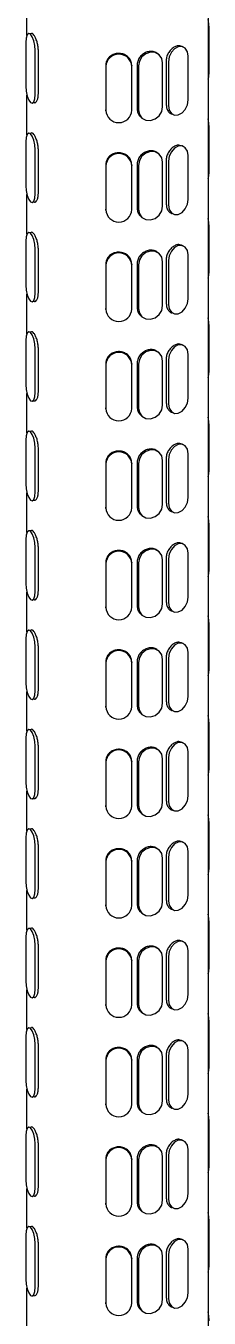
# Model space of a CAD drawing. Extents: x 0 to 951, y -2 to 427.
# Drawn here: x 350.55 to 354.98, y 167.27 to 198.52 of the extents above; entities that cross this region are included whole.
import ezdxf

# ---------------------------------------------------------------- set-up
doc = ezdxf.new("R2010")
doc.units = 0
doc.header["$LTSCALE"] = 23.1
doc.header["$MEASUREMENT"] = 0
doc.layers.get('0').update_dxf_attribs({"linetype": 'CONTINUOUS'})

msp = doc.modelspace()

# ---------------------------------------------------------------- linework, layer by layer
at = {"color": 7, "linetype": 'Continuous', "lineweight": 25}
for p, q in [((354.953, 218.055), (354.953, 146.166)), ((350.578, 198.292), (350.578, 199.25)), ((350.623, 198.335), (350.685, 198.343)), ((354.98, 197.4), (354.98, 198.46)), ((350.552, 198.123), (350.552, 197.062)), ((350.773, 196.867), (350.773, 197.928)), ((350.853, 196.877), (350.853, 197.938)), ((353.745, 197.848), (353.771, 197.825)), ((354.304, 198.032), (354.348, 198.015)), ((352.483, 197.569), (352.483, 196.508)), ((352.484, 197.54), (352.484, 196.48)), ((353.108, 197.583), (353.109, 197.555)), ((353.109, 196.482), (353.109, 197.543)), ((353.242, 197.58), (353.242, 196.519)), ((353.272, 197.553), (353.272, 196.493)), ((353.857, 196.567), (353.857, 197.627)), ((353.944, 197.677), (353.944, 196.616)), ((353.999, 197.656), (353.999, 196.595)), ((354.472, 196.731), (354.472, 197.792)), ((350.578, 195.887), (350.578, 196.846)), ((350.763, 196.662), (350.702, 196.655)), ((352.485, 196.468), (352.483, 196.496)), ((353.358, 196.295), (353.332, 196.318)), ((354.123, 196.372), (354.079, 196.389)), ((354.98, 194.996), (354.98, 196.056)), ((350.552, 195.719), (350.552, 194.658)), ((350.623, 195.931), (350.685, 195.939)), ((350.773, 194.463), (350.773, 195.524)), ((350.853, 194.473), (350.853, 195.534)), ((353.745, 195.444), (353.771, 195.421)), ((354.304, 195.628), (354.348, 195.611)), ((354.472, 194.327), (354.472, 195.388)), ((352.483, 195.164), (352.483, 194.104)), ((352.484, 195.136), (352.484, 194.075)), ((353.108, 195.179), (353.109, 195.15)), ((353.109, 194.078), (353.109, 195.139)), ((353.242, 195.176), (353.242, 194.115)), ((353.272, 195.149), (353.272, 194.089)), ((353.857, 194.163), (353.857, 195.223)), ((353.944, 195.273), (353.944, 194.212)), ((353.999, 195.252), (353.999, 194.191)), ((350.578, 193.483), (350.578, 194.442)), ((350.763, 194.258), (350.702, 194.251)), ((352.485, 194.064), (352.483, 194.092)), ((353.358, 193.891), (353.332, 193.914)), ((354.123, 193.967), (354.079, 193.985)), ((350.623, 193.527), (350.685, 193.535)), ((354.98, 192.591), (354.98, 193.652)), ((350.552, 193.314), (350.552, 192.254)), ((354.304, 193.224), (354.348, 193.207)), ((350.773, 192.059), (350.773, 193.12)), ((350.853, 192.069), (350.853, 193.13)), ((353.745, 193.04), (353.771, 193.017)), ((353.944, 192.869), (353.944, 191.808)), ((353.999, 192.847), (353.999, 191.787)), ((354.472, 191.923), (354.472, 192.983)), ((352.483, 192.76), (352.483, 191.7)), ((352.484, 192.732), (352.484, 191.671)), ((353.108, 192.774), (353.109, 192.746)), ((353.109, 191.674), (353.109, 192.735)), ((353.242, 192.772), (353.242, 191.711)), ((353.272, 192.745), (353.272, 191.684)), ((353.857, 191.758), (353.857, 192.819)), ((350.578, 191.079), (350.578, 192.038)), ((350.763, 191.854), (350.702, 191.846)), ((352.485, 191.66), (352.483, 191.688)), ((353.358, 191.487), (353.332, 191.51)), ((354.123, 191.563), (354.079, 191.58)), ((350.623, 191.123), (350.685, 191.131)), ((354.98, 190.187), (354.98, 191.248)), ((350.552, 190.91), (350.552, 189.85)), ((350.773, 189.655), (350.773, 190.716)), ((350.853, 189.665), (350.853, 190.726)), ((354.304, 190.82), (354.348, 190.803)), ((352.483, 190.356), (352.483, 189.295)), ((353.108, 190.37), (353.109, 190.342)), ((353.242, 190.367), (353.242, 189.307)), ((353.272, 190.341), (353.272, 189.28)), ((353.745, 190.636), (353.771, 190.613)), ((353.857, 189.354), (353.857, 190.415)), ((353.944, 190.465), (353.944, 189.404)), ((353.999, 190.443), (353.999, 189.383)), ((354.472, 189.519), (354.472, 190.579)), ((352.484, 190.328), (352.484, 189.267)), ((353.109, 189.27), (353.109, 190.331)), ((350.578, 188.675), (350.578, 189.633)), ((350.763, 189.45), (350.702, 189.442)), ((352.485, 189.256), (352.483, 189.284)), ((353.358, 189.082), (353.332, 189.105)), ((354.123, 189.159), (354.079, 189.176)), ((354.98, 187.783), (354.98, 188.844)), ((350.552, 188.506), (350.552, 187.445)), ((350.623, 188.719), (350.685, 188.727)), ((350.773, 187.251), (350.773, 188.311)), ((350.853, 187.261), (350.853, 188.321)), ((353.745, 188.232), (353.771, 188.209)), ((354.304, 188.416), (354.348, 188.399)), ((354.472, 187.114), (354.472, 188.175)), ((352.483, 187.952), (352.483, 186.891)), ((352.484, 187.924), (352.484, 186.863)), ((353.108, 187.966), (353.109, 187.938)), ((353.109, 186.866), (353.109, 187.926)), ((353.242, 187.963), (353.242, 186.903)), ((353.272, 187.937), (353.272, 186.876)), ((353.857, 186.95), (353.857, 188.011)), ((353.944, 188.06), (353.944, 187)), ((353.999, 188.039), (353.999, 186.978)), ((350.578, 186.271), (350.578, 187.229)), ((350.763, 187.046), (350.702, 187.038)), ((352.485, 186.851), (352.483, 186.88)), ((353.358, 186.678), (353.332, 186.701)), ((354.123, 186.755), (354.079, 186.772)), ((350.623, 186.315), (350.685, 186.322)), ((354.98, 185.379), (354.98, 186.44)), ((350.552, 186.102), (350.552, 185.041)), ((354.304, 186.012), (354.348, 185.994)), ((350.773, 184.847), (350.773, 185.907)), ((350.853, 184.857), (350.853, 185.917)), ((353.745, 185.827), (353.771, 185.804)), ((353.944, 185.656), (353.944, 184.596)), ((354.472, 184.71), (354.472, 185.771)), ((352.483, 185.548), (352.483, 184.487)), ((352.484, 185.519), (352.484, 184.459)), ((353.108, 185.562), (353.109, 185.534)), ((353.109, 184.462), (353.109, 185.522)), ((353.242, 185.559), (353.242, 184.498)), ((353.272, 185.533), (353.272, 184.472)), ((353.857, 184.546), (353.857, 185.607)), ((353.999, 185.635), (353.999, 184.574)), ((350.578, 183.867), (350.578, 184.825)), ((350.763, 184.642), (350.702, 184.634)), ((352.485, 184.447), (352.483, 184.476)), ((353.358, 184.274), (353.332, 184.297)), ((354.123, 184.351), (354.079, 184.368)), ((350.623, 183.91), (350.685, 183.918)), ((354.98, 182.975), (354.98, 184.035)), ((350.552, 183.698), (350.552, 182.637)), ((350.773, 182.442), (350.773, 183.503)), ((350.853, 182.452), (350.853, 183.513)), ((354.304, 183.607), (354.348, 183.59)), ((353.108, 183.158), (353.109, 183.13)), ((353.242, 183.155), (353.242, 182.094)), ((353.745, 183.423), (353.771, 183.4)), ((353.857, 182.142), (353.857, 183.202)), ((353.944, 183.252), (353.944, 182.191)), ((353.999, 183.231), (353.999, 182.17)), ((354.472, 182.306), (354.472, 183.367)), ((352.483, 183.144), (352.483, 182.083)), ((352.484, 183.115), (352.484, 182.055)), ((353.109, 182.057), (353.109, 183.118)), ((353.272, 183.128), (353.272, 182.068)), ((350.578, 181.463), (350.578, 182.421)), ((350.763, 182.238), (350.702, 182.23)), ((352.485, 182.043), (352.483, 182.071)), ((354.123, 181.947), (354.079, 181.964)), ((353.358, 181.87), (353.332, 181.893)), ((354.98, 180.571), (354.98, 181.631)), ((350.552, 181.294), (350.552, 180.233)), ((350.623, 181.506), (350.685, 181.514)), ((350.773, 180.038), (350.773, 181.099)), ((350.853, 180.048), (350.853, 181.109)), ((353.745, 181.019), (353.771, 180.996)), ((354.304, 181.203), (354.348, 181.186)), ((354.472, 179.902), (354.472, 180.963)), ((352.483, 180.739), (352.483, 179.679)), ((352.484, 180.711), (352.484, 179.65)), ((353.108, 180.754), (353.109, 180.725)), ((353.109, 179.653), (353.109, 180.714)), ((353.242, 180.751), (353.242, 179.69)), ((353.272, 180.724), (353.272, 179.664)), ((353.857, 179.738), (353.857, 180.798)), ((353.944, 180.848), (353.944, 179.787)), ((353.999, 180.827), (353.999, 179.766)), ((350.578, 179.058), (350.578, 180.017)), ((350.763, 179.833), (350.702, 179.826)), ((352.485, 179.639), (352.483, 179.667)), ((353.358, 179.466), (353.332, 179.489)), ((354.123, 179.542), (354.079, 179.56)), ((350.623, 179.102), (350.685, 179.11)), ((354.98, 178.166), (354.98, 179.227)), ((350.552, 178.889), (350.552, 177.829)), ((354.304, 178.799), (354.348, 178.782)), ((350.773, 177.634), (350.773, 178.695)), ((350.853, 177.644), (350.853, 178.705)), ((353.745, 178.615), (353.771, 178.592)), ((354.472, 177.498), (354.472, 178.558)), ((352.483, 178.335), (352.483, 177.275)), ((352.484, 178.307), (352.484, 177.246)), ((353.108, 178.349), (353.109, 178.321)), ((353.109, 177.249), (353.109, 178.31)), ((353.242, 178.347), (353.242, 177.286)), ((353.272, 178.32), (353.272, 177.259)), ((353.857, 177.333), (353.857, 178.394)), ((353.944, 178.444), (353.944, 177.383)), ((353.999, 178.422), (353.999, 177.362)), ((350.578, 176.654), (350.578, 177.613)), ((350.763, 177.429), (350.702, 177.421)), ((352.485, 177.235), (352.483, 177.263)), ((353.358, 177.062), (353.332, 177.085)), ((354.123, 177.138), (354.079, 177.155)), ((350.623, 176.698), (350.685, 176.706)), ((354.98, 175.762), (354.98, 176.823)), ((350.552, 176.485), (350.552, 175.425)), ((350.773, 175.23), (350.773, 176.291)), ((350.853, 175.24), (350.853, 176.301)), ((354.304, 176.395), (354.348, 176.378)), ((353.745, 176.211), (353.771, 176.188)), ((353.857, 174.929), (353.857, 175.99)), ((353.944, 176.04), (353.944, 174.979)), ((353.999, 176.018), (353.999, 174.958)), ((354.472, 175.094), (354.472, 176.154)), ((352.483, 175.931), (352.483, 174.87)), ((352.484, 175.903), (352.484, 174.842)), ((353.108, 175.945), (353.109, 175.917)), ((353.109, 174.845), (353.109, 175.906)), ((353.242, 175.942), (353.242, 174.882)), ((353.272, 175.916), (353.272, 174.855)), ((350.578, 174.25), (350.578, 175.209)), ((350.763, 175.025), (350.702, 175.017)), ((352.485, 174.831), (352.483, 174.859)), ((354.123, 174.734), (354.079, 174.751)), ((353.358, 174.657), (353.332, 174.68)), ((354.98, 173.358), (354.98, 174.419)), ((350.623, 174.294), (350.685, 174.302)), ((350.552, 174.081), (350.552, 173.021)), ((350.773, 172.826), (350.773, 173.886)), ((350.853, 172.836), (350.853, 173.896)), ((353.745, 173.807), (353.771, 173.784)), ((354.304, 173.991), (354.348, 173.974)), ((352.483, 173.527), (352.483, 172.466)), ((352.484, 173.499), (352.484, 172.438)), ((353.108, 173.541), (353.109, 173.513)), ((353.109, 172.441), (353.109, 173.501)), ((353.242, 173.538), (353.242, 172.478)), ((353.272, 173.512), (353.272, 172.451)), ((353.857, 172.525), (353.857, 173.586)), ((353.944, 173.635), (353.944, 172.575)), ((353.999, 173.614), (353.999, 172.553)), ((354.472, 172.689), (354.472, 173.75)), ((350.578, 171.846), (350.578, 172.804)), ((350.763, 172.621), (350.702, 172.613)), ((352.485, 172.426), (352.483, 172.455)), ((353.358, 172.253), (353.332, 172.276)), ((354.123, 172.33), (354.079, 172.347)), ((354.98, 170.954), (354.98, 172.015)), ((350.552, 171.677), (350.552, 170.616)), ((350.623, 171.89), (350.685, 171.897)), ((354.304, 171.587), (354.348, 171.569)), ((350.773, 170.422), (350.773, 171.482)), ((350.853, 170.432), (350.853, 171.492)), ((353.745, 171.402), (353.771, 171.379)), ((354.472, 170.285), (354.472, 171.346)), ((352.483, 171.123), (352.483, 170.062)), ((352.484, 171.094), (352.484, 170.034)), ((353.108, 171.137), (353.109, 171.109)), ((353.109, 170.037), (353.109, 171.097)), ((353.242, 171.134), (353.242, 170.073)), ((353.272, 171.108), (353.272, 170.047)), ((353.857, 170.121), (353.857, 171.182)), ((353.944, 171.231), (353.944, 170.171)), ((353.999, 171.21), (353.999, 170.149)), ((350.578, 169.442), (350.578, 170.4)), ((350.763, 170.217), (350.702, 170.209)), ((352.485, 170.022), (352.483, 170.051)), ((353.358, 169.849), (353.332, 169.872)), ((354.123, 169.926), (354.079, 169.943)), ((350.623, 169.485), (350.685, 169.493)), ((354.98, 168.55), (354.98, 169.61)), ((350.552, 169.273), (350.552, 168.212)), ((350.853, 168.027), (350.853, 169.088)), ((354.304, 169.182), (354.348, 169.165)), ((350.773, 168.017), (350.773, 169.078)), ((353.745, 168.998), (353.771, 168.975)), ((353.857, 167.717), (353.857, 168.777)), ((353.944, 168.827), (353.944, 167.766)), ((353.999, 168.806), (353.999, 167.745)), ((354.472, 167.881), (354.472, 168.942)), ((352.483, 168.719), (352.483, 167.658)), ((352.484, 168.69), (352.484, 167.63)), ((353.108, 168.733), (353.109, 168.705)), ((353.109, 167.632), (353.109, 168.693)), ((353.242, 168.73), (353.242, 167.669)), ((353.272, 168.703), (353.272, 167.643)), ((350.578, 167.038), (350.578, 167.996)), ((350.763, 167.813), (350.702, 167.805)), ((352.485, 167.618), (352.483, 167.646)), ((354.123, 167.522), (354.079, 167.539)), ((353.358, 167.445), (353.332, 167.468))]:
    msp.add_line(p, q, dxfattribs=at)
at = {"color": 7, "linetype": 'Continuous', "lineweight": 25, "flags": 128}
for points in [[(354.98, 198.46), (354.972, 198.581), (354.953, 198.677)], [(350.773, 197.928), (350.765, 198.048), (350.741, 198.165), (350.705, 198.26), (350.662, 198.32), (350.62, 198.335), (350.584, 198.303), (350.56, 198.228), (350.552, 198.123)], [(353.857, 197.627), (353.834, 197.737), (353.771, 197.825), (353.676, 197.877), (353.564, 197.885), (353.453, 197.848), (353.358, 197.773), (353.295, 197.669), (353.272, 197.553)], [(354.472, 197.792), (354.454, 197.899), (354.403, 197.98), (354.326, 198.022), (354.236, 198.018), (354.145, 197.97), (354.068, 197.884), (354.017, 197.774), (353.999, 197.656)], [(354.953, 197.231), (354.972, 197.294), (354.98, 197.4)], [(350.552, 197.062), (350.56, 196.942), (350.584, 196.825), (350.62, 196.73), (350.662, 196.67), (350.705, 196.655), (350.741, 196.688), (350.765, 196.762), (350.773, 196.867)], [(353.999, 196.595), (354.017, 196.487), (354.068, 196.407), (354.145, 196.365), (354.236, 196.368), (354.326, 196.417), (354.403, 196.503), (354.454, 196.613), (354.472, 196.731)], [(353.272, 196.493), (353.295, 196.383), (353.358, 196.295), (353.453, 196.243), (353.564, 196.235), (353.676, 196.272), (353.771, 196.348), (353.834, 196.451), (353.857, 196.567)], [(354.98, 196.056), (354.972, 196.176), (354.953, 196.272)], [(350.773, 195.524), (350.765, 195.644), (350.741, 195.761), (350.705, 195.856), (350.662, 195.916), (350.62, 195.931), (350.584, 195.898), (350.56, 195.824), (350.552, 195.719)], [(353.857, 195.223), (353.834, 195.333), (353.771, 195.421), (353.676, 195.473), (353.564, 195.481), (353.453, 195.444), (353.358, 195.368), (353.295, 195.265), (353.272, 195.149)], [(354.472, 195.388), (354.454, 195.495), (354.403, 195.576), (354.326, 195.618), (354.236, 195.614), (354.145, 195.566), (354.068, 195.48), (354.017, 195.369), (353.999, 195.252)], [(354.953, 194.827), (354.972, 194.89), (354.98, 194.996)], [(350.552, 194.658), (350.56, 194.538), (350.584, 194.421), (350.62, 194.326), (350.662, 194.266), (350.705, 194.251), (350.741, 194.283), (350.765, 194.358), (350.773, 194.463)], [(353.272, 194.089), (353.295, 193.979), (353.358, 193.891), (353.453, 193.839), (353.564, 193.831), (353.676, 193.868), (353.771, 193.943), (353.834, 194.047), (353.857, 194.163)], [(353.999, 194.191), (354.017, 194.083), (354.068, 194.002), (354.145, 193.961), (354.236, 193.964), (354.326, 194.013), (354.403, 194.099), (354.454, 194.209), (354.472, 194.327)], [(354.98, 193.652), (354.972, 193.772), (354.953, 193.868)], [(350.773, 193.12), (350.765, 193.24), (350.741, 193.357), (350.705, 193.452), (350.662, 193.512), (350.62, 193.527), (350.584, 193.494), (350.56, 193.42), (350.552, 193.314)], [(354.472, 192.983), (354.454, 193.091), (354.403, 193.172), (354.326, 193.214), (354.236, 193.21), (354.145, 193.162), (354.068, 193.076), (354.017, 192.965), (353.999, 192.847)], [(353.857, 192.819), (353.834, 192.929), (353.771, 193.017), (353.676, 193.068), (353.564, 193.077), (353.453, 193.04), (353.358, 192.964), (353.295, 192.861), (353.272, 192.745)], [(354.953, 192.423), (354.972, 192.486), (354.98, 192.591)], [(350.552, 192.254), (350.56, 192.134), (350.584, 192.017), (350.62, 191.921), (350.662, 191.862), (350.705, 191.847), (350.741, 191.879), (350.765, 191.954), (350.773, 192.059)], [(353.999, 191.787), (354.017, 191.679), (354.068, 191.598), (354.145, 191.556), (354.236, 191.56), (354.326, 191.609), (354.403, 191.695), (354.454, 191.805), (354.472, 191.923)], [(353.272, 191.684), (353.295, 191.575), (353.358, 191.487), (353.453, 191.435), (353.564, 191.427), (353.676, 191.463), (353.771, 191.539), (353.834, 191.643), (353.857, 191.758)], [(354.98, 191.248), (354.972, 191.368), (354.953, 191.464)], [(350.773, 190.716), (350.765, 190.836), (350.741, 190.952), (350.705, 191.048), (350.662, 191.108), (350.62, 191.122), (350.584, 191.09), (350.56, 191.016), (350.552, 190.91)], [(353.857, 190.415), (353.834, 190.525), (353.771, 190.612), (353.676, 190.664), (353.564, 190.673), (353.453, 190.636), (353.358, 190.56), (353.295, 190.457), (353.272, 190.341)], [(354.472, 190.579), (354.454, 190.687), (354.403, 190.768), (354.326, 190.809), (354.236, 190.806), (354.145, 190.757), (354.068, 190.671), (354.017, 190.561), (353.999, 190.443)], [(354.953, 190.018), (354.972, 190.082), (354.98, 190.187)], [(350.552, 189.85), (350.56, 189.729), (350.584, 189.613), (350.62, 189.517), (350.662, 189.458), (350.705, 189.443), (350.741, 189.475), (350.765, 189.55), (350.773, 189.655)], [(353.999, 189.383), (354.017, 189.275), (354.068, 189.194), (354.145, 189.152), (354.236, 189.156), (354.326, 189.204), (354.403, 189.29), (354.454, 189.401), (354.472, 189.519)], [(353.272, 189.28), (353.295, 189.17), (353.358, 189.083), (353.453, 189.031), (353.564, 189.023), (353.676, 189.059), (353.771, 189.135), (353.834, 189.239), (353.857, 189.354)], [(354.98, 188.844), (354.972, 188.964), (354.953, 189.06)], [(350.773, 188.311), (350.765, 188.432), (350.741, 188.548), (350.705, 188.644), (350.662, 188.703), (350.62, 188.718), (350.584, 188.686), (350.56, 188.611), (350.552, 188.506)], [(353.857, 188.011), (353.834, 188.121), (353.771, 188.208), (353.676, 188.26), (353.564, 188.268), (353.453, 188.232), (353.358, 188.156), (353.295, 188.052), (353.272, 187.937)], [(354.472, 188.175), (354.454, 188.283), (354.403, 188.364), (354.326, 188.405), (354.236, 188.402), (354.145, 188.353), (354.068, 188.267), (354.017, 188.157), (353.999, 188.039)], [(354.953, 187.614), (354.972, 187.678), (354.98, 187.783)], [(350.552, 187.445), (350.56, 187.325), (350.584, 187.209), (350.62, 187.113), (350.662, 187.053), (350.705, 187.039), (350.741, 187.071), (350.765, 187.145), (350.773, 187.251)], [(353.272, 186.876), (353.295, 186.766), (353.358, 186.679), (353.453, 186.627), (353.564, 186.618), (353.676, 186.655), (353.771, 186.731), (353.834, 186.834), (353.857, 186.95)], [(353.999, 186.978), (354.017, 186.871), (354.068, 186.79), (354.145, 186.748), (354.236, 186.752), (354.326, 186.8), (354.403, 186.886), (354.454, 186.997), (354.472, 187.114)], [(354.98, 186.44), (354.972, 186.56), (354.953, 186.656)], [(350.773, 185.907), (350.765, 186.027), (350.741, 186.144), (350.705, 186.24), (350.662, 186.299), (350.62, 186.314), (350.584, 186.282), (350.56, 186.207), (350.552, 186.102)], [(354.472, 185.771), (354.454, 185.879), (354.403, 185.959), (354.326, 186.001), (354.236, 185.998), (354.145, 185.949), (354.068, 185.863), (354.017, 185.753), (353.999, 185.635)], [(353.857, 185.607), (353.834, 185.716), (353.771, 185.804), (353.676, 185.856), (353.564, 185.864), (353.453, 185.828), (353.358, 185.752), (353.295, 185.648), (353.272, 185.533)], [(354.953, 185.21), (354.972, 185.274), (354.98, 185.379)], [(350.552, 185.041), (350.56, 184.921), (350.584, 184.804), (350.62, 184.709), (350.662, 184.649), (350.705, 184.634), (350.741, 184.667), (350.765, 184.741), (350.773, 184.847)], [(353.272, 184.472), (353.295, 184.362), (353.358, 184.274), (353.453, 184.223), (353.564, 184.214), (353.676, 184.251), (353.771, 184.327), (353.834, 184.43), (353.857, 184.546)], [(353.999, 184.574), (354.017, 184.467), (354.068, 184.386), (354.145, 184.344), (354.236, 184.348), (354.326, 184.396), (354.403, 184.482), (354.454, 184.592), (354.472, 184.71)], [(354.98, 184.035), (354.972, 184.156), (354.953, 184.252)], [(350.773, 183.503), (350.765, 183.623), (350.741, 183.74), (350.705, 183.835), (350.662, 183.895), (350.62, 183.91), (350.584, 183.878), (350.56, 183.803), (350.552, 183.698)], [(354.472, 183.367), (354.454, 183.474), (354.403, 183.555), (354.326, 183.597), (354.236, 183.593), (354.145, 183.545), (354.068, 183.459), (354.017, 183.349), (353.999, 183.231)], [(353.857, 183.202), (353.834, 183.312), (353.771, 183.4), (353.676, 183.452), (353.564, 183.46), (353.453, 183.423), (353.358, 183.348), (353.295, 183.244), (353.272, 183.128)], [(354.953, 182.806), (354.972, 182.869), (354.98, 182.975)], [(350.552, 182.637), (350.56, 182.517), (350.584, 182.4), (350.62, 182.305), (350.662, 182.245), (350.705, 182.23), (350.741, 182.263), (350.765, 182.337), (350.773, 182.442)], [(353.999, 182.17), (354.017, 182.062), (354.068, 181.982), (354.145, 181.94), (354.236, 181.943), (354.326, 181.992), (354.403, 182.078), (354.454, 182.188), (354.472, 182.306)], [(353.272, 182.068), (353.295, 181.958), (353.358, 181.87), (353.453, 181.818), (353.564, 181.81), (353.676, 181.847), (353.771, 181.923), (353.834, 182.026), (353.857, 182.142)], [(354.98, 181.631), (354.972, 181.751), (354.953, 181.847)], [(350.773, 181.099), (350.765, 181.219), (350.741, 181.336), (350.705, 181.431), (350.662, 181.491), (350.62, 181.506), (350.584, 181.473), (350.56, 181.399), (350.552, 181.294)], [(353.857, 180.798), (353.834, 180.908), (353.771, 180.996), (353.676, 181.048), (353.564, 181.056), (353.453, 181.019), (353.358, 180.943), (353.295, 180.84), (353.272, 180.724)], [(354.472, 180.963), (354.454, 181.07), (354.403, 181.151), (354.326, 181.193), (354.236, 181.189), (354.145, 181.141), (354.068, 181.055), (354.017, 180.944), (353.999, 180.827)], [(354.953, 180.402), (354.972, 180.465), (354.98, 180.571)], [(350.552, 180.233), (350.56, 180.113), (350.584, 179.996), (350.62, 179.901), (350.662, 179.841), (350.705, 179.826), (350.741, 179.858), (350.765, 179.933), (350.773, 180.038)], [(353.272, 179.664), (353.295, 179.554), (353.358, 179.466), (353.453, 179.414), (353.564, 179.406), (353.676, 179.443), (353.771, 179.518), (353.834, 179.622), (353.857, 179.738)], [(353.999, 179.766), (354.017, 179.658), (354.068, 179.577), (354.145, 179.536), (354.236, 179.539), (354.326, 179.588), (354.403, 179.674), (354.454, 179.784), (354.472, 179.902)], [(354.98, 179.227), (354.972, 179.347), (354.953, 179.443)], [(350.773, 178.695), (350.765, 178.815), (350.741, 178.932), (350.705, 179.027), (350.662, 179.087), (350.62, 179.102), (350.584, 179.069), (350.56, 178.995), (350.552, 178.889)], [(354.472, 178.558), (354.454, 178.666), (354.403, 178.747), (354.326, 178.789), (354.236, 178.785), (354.145, 178.737), (354.068, 178.651), (354.017, 178.54), (353.999, 178.422)], [(353.857, 178.394), (353.834, 178.504), (353.771, 178.592), (353.676, 178.643), (353.564, 178.652), (353.453, 178.615), (353.358, 178.539), (353.295, 178.436), (353.272, 178.32)], [(354.953, 177.998), (354.972, 178.061), (354.98, 178.166)], [(350.552, 177.829), (350.56, 177.709), (350.584, 177.592), (350.62, 177.497), (350.662, 177.437), (350.705, 177.422), (350.741, 177.454), (350.765, 177.529), (350.773, 177.634)], [(353.272, 177.259), (353.295, 177.15), (353.358, 177.062), (353.453, 177.01), (353.564, 177.002), (353.676, 177.038), (353.771, 177.114), (353.834, 177.218), (353.857, 177.333)], [(353.999, 177.362), (354.017, 177.254), (354.068, 177.173), (354.145, 177.132), (354.236, 177.135), (354.326, 177.184), (354.403, 177.27), (354.454, 177.38), (354.472, 177.498)], [(354.98, 176.823), (354.972, 176.943), (354.953, 177.039)], [(350.773, 176.291), (350.765, 176.411), (350.741, 176.527), (350.705, 176.623), (350.662, 176.683), (350.62, 176.697), (350.584, 176.665), (350.56, 176.591), (350.552, 176.485)], [(354.472, 176.154), (354.454, 176.262), (354.403, 176.343), (354.326, 176.384), (354.236, 176.381), (354.145, 176.332), (354.068, 176.246), (354.017, 176.136), (353.999, 176.018)], [(353.857, 175.99), (353.834, 176.1), (353.771, 176.187), (353.676, 176.239), (353.564, 176.248), (353.453, 176.211), (353.358, 176.135), (353.295, 176.032), (353.272, 175.916)], [(354.953, 175.593), (354.972, 175.657), (354.98, 175.762)], [(350.552, 175.425), (350.56, 175.305), (350.584, 175.188), (350.62, 175.092), (350.662, 175.033), (350.705, 175.018), (350.741, 175.05), (350.765, 175.125), (350.773, 175.23)], [(353.999, 174.958), (354.017, 174.85), (354.068, 174.769), (354.145, 174.727), (354.236, 174.731), (354.326, 174.779), (354.403, 174.865), (354.454, 174.976), (354.472, 175.094)], [(353.272, 174.855), (353.295, 174.745), (353.358, 174.658), (353.453, 174.606), (353.564, 174.598), (353.676, 174.634), (353.771, 174.71), (353.834, 174.814), (353.857, 174.929)], [(354.98, 174.419), (354.972, 174.539), (354.953, 174.635)], [(350.773, 173.886), (350.765, 174.007), (350.741, 174.123), (350.705, 174.219), (350.662, 174.278), (350.62, 174.293), (350.584, 174.261), (350.56, 174.187), (350.552, 174.081)], [(353.857, 173.586), (353.834, 173.696), (353.771, 173.783), (353.676, 173.835), (353.564, 173.843), (353.453, 173.807), (353.358, 173.731), (353.295, 173.627), (353.272, 173.512)], [(354.472, 173.75), (354.454, 173.858), (354.403, 173.939), (354.326, 173.98), (354.236, 173.977), (354.145, 173.928), (354.068, 173.842), (354.017, 173.732), (353.999, 173.614)], [(354.953, 173.189), (354.972, 173.253), (354.98, 173.358)], [(350.552, 173.021), (350.56, 172.9), (350.584, 172.784), (350.62, 172.688), (350.662, 172.628), (350.705, 172.614), (350.741, 172.646), (350.765, 172.72), (350.773, 172.826)], [(353.272, 172.451), (353.295, 172.341), (353.358, 172.254), (353.453, 172.202), (353.564, 172.193), (353.676, 172.23), (353.771, 172.306), (353.834, 172.41), (353.857, 172.525)], [(353.999, 172.553), (354.017, 172.446), (354.068, 172.365), (354.145, 172.323), (354.236, 172.327), (354.326, 172.375), (354.403, 172.461), (354.454, 172.572), (354.472, 172.689)], [(354.98, 172.015), (354.972, 172.135), (354.953, 172.231)], [(350.773, 171.482), (350.765, 171.602), (350.741, 171.719), (350.705, 171.815), (350.662, 171.874), (350.62, 171.889), (350.584, 171.857), (350.56, 171.782), (350.552, 171.677)], [(353.857, 171.182), (353.834, 171.292), (353.771, 171.379), (353.676, 171.431), (353.564, 171.439), (353.453, 171.403), (353.358, 171.327), (353.295, 171.223), (353.272, 171.108)], [(354.472, 171.346), (354.454, 171.454), (354.403, 171.534), (354.326, 171.576), (354.236, 171.573), (354.145, 171.524), (354.068, 171.438), (354.017, 171.328), (353.999, 171.21)], [(354.953, 170.785), (354.972, 170.849), (354.98, 170.954)], [(350.552, 170.616), (350.56, 170.496), (350.584, 170.379), (350.62, 170.284), (350.662, 170.224), (350.705, 170.209), (350.741, 170.242), (350.765, 170.316), (350.773, 170.422)], [(353.272, 170.047), (353.295, 169.937), (353.358, 169.849), (353.453, 169.798), (353.564, 169.789), (353.676, 169.826), (353.771, 169.902), (353.834, 170.005), (353.857, 170.121)], [(353.999, 170.149), (354.017, 170.042), (354.068, 169.961), (354.145, 169.919), (354.236, 169.923), (354.326, 169.971), (354.403, 170.057), (354.454, 170.167), (354.472, 170.285)], [(354.98, 169.61), (354.972, 169.731), (354.953, 169.827)], [(350.773, 169.078), (350.765, 169.198), (350.741, 169.315), (350.705, 169.41), (350.662, 169.47), (350.62, 169.485), (350.584, 169.453), (350.56, 169.378), (350.552, 169.273)], [(354.472, 168.942), (354.454, 169.049), (354.403, 169.13), (354.326, 169.172), (354.236, 169.168), (354.145, 169.12), (354.068, 169.034), (354.017, 168.924), (353.999, 168.806)], [(353.857, 168.777), (353.834, 168.887), (353.771, 168.975), (353.676, 169.027), (353.564, 169.035), (353.453, 168.999), (353.358, 168.923), (353.295, 168.819), (353.272, 168.703)], [(354.953, 168.381), (354.972, 168.444), (354.98, 168.55)], [(350.552, 168.212), (350.56, 168.092), (350.584, 167.975), (350.62, 167.88), (350.662, 167.82), (350.705, 167.805), (350.741, 167.838), (350.765, 167.912), (350.773, 168.017)], [(353.999, 167.745), (354.017, 167.637), (354.068, 167.557), (354.145, 167.515), (354.236, 167.518), (354.326, 167.567), (354.403, 167.653), (354.454, 167.763), (354.472, 167.881)], [(353.272, 167.643), (353.295, 167.533), (353.358, 167.445), (353.453, 167.393), (353.564, 167.385), (353.676, 167.422), (353.771, 167.498), (353.834, 167.601), (353.857, 167.717)], [(354.98, 167.206), (354.972, 167.326), (354.953, 167.422)]]:
    msp.add_lwpolyline(points, dxfattribs=at)
at = {"color": 7, "linetype": 'Continuous', "lineweight": 25}
for centre, start, end in [((352.797, 197.527), 2.9736, 177.551), ((352.797, 196.496), 182.9736, 357.551), ((352.797, 195.123), 2.9736, 177.551), ((352.797, 194.092), 182.9736, 357.551), ((352.797, 192.719), 2.9736, 177.551), ((352.797, 191.687), 182.9727, 357.5519), ((352.797, 190.314), 2.9727, 177.5519), ((352.797, 189.283), 182.9736, 357.551), ((352.797, 187.91), 2.9736, 177.551), ((352.797, 186.879), 182.9736, 357.551), ((352.797, 185.506), 2.9736, 177.551), ((352.797, 184.475), 182.9736, 357.551), ((352.797, 183.102), 2.9736, 177.551), ((352.797, 182.071), 182.9736, 357.551), ((352.797, 180.698), 2.9736, 177.551), ((352.797, 179.667), 182.9736, 357.551), ((352.797, 178.294), 2.9736, 177.551), ((352.797, 177.262), 182.9731, 357.5515), ((352.797, 175.889), 2.9731, 177.5515), ((352.797, 174.858), 182.9736, 357.551), ((352.797, 173.485), 2.9736, 177.551), ((352.797, 172.454), 182.9736, 357.551), ((352.797, 171.081), 2.9729, 177.5517), ((352.797, 170.05), 182.9731, 357.5515), ((352.797, 168.677), 2.9736, 177.551), ((352.797, 167.646), 182.9736, 357.551)]:
    msp.add_arc(centre, 0.313, start, end, dxfattribs=at)
for points, knots in [([(350.853, 197.938), (350.851, 197.972), (350.848, 198.04), (350.822, 198.143), (350.787, 198.234), (350.747, 198.302), (350.711, 198.341), (350.693, 198.34), (350.685, 198.34)], [0, 0, 0, 0, 0.173374, 0.346708, 0.521147, 0.696337, 0.870323, 1, 1, 1, 1]), ([(353.108, 197.571), (353.105, 197.604), (353.098, 197.67), (353.045, 197.755), (352.966, 197.819), (352.867, 197.856), (352.761, 197.861), (352.659, 197.834), (352.572, 197.778), (352.51, 197.699), (352.485, 197.624), (352.484, 197.58), (352.483, 197.569)], [0, 0, 0, 0, 0.106624, 0.213223, 0.320502, 0.428242, 0.535242, 0.641469, 0.748073, 0.855622, 0.963237, 1, 1, 1, 1]), ([(353.742, 197.845), (353.727, 197.858), (353.691, 197.891), (353.608, 197.91), (353.51, 197.904), (353.413, 197.866), (353.329, 197.8), (353.268, 197.713), (353.244, 197.636), (353.243, 197.591), (353.242, 197.58)], [0, 0, 0, 0, 0.093399, 0.237148, 0.37991, 0.521641, 0.663873, 0.807368, 0.95095, 1, 1, 1, 1]), ([(354.303, 198.03), (354.285, 198.035), (354.244, 198.049), (354.168, 198.029), (354.089, 197.982), (354.018, 197.907), (353.966, 197.814), (353.945, 197.733), (353.944, 197.688), (353.944, 197.677)], [0, 0, 0, 0, 0.131028, 0.29365, 0.455097, 0.617115, 0.780571, 0.944127, 1, 1, 1, 1]), ([(350.763, 196.666), (350.766, 196.665), (350.782, 196.662), (350.811, 196.692), (350.84, 196.753), (350.852, 196.822), (350.853, 196.866), (350.853, 196.877)], [0, 0, 0, 0, 0.06877, 0.345657, 0.625018, 0.904513, 1, 1, 1, 1]), ([(353.944, 196.616), (353.947, 196.584), (353.952, 196.519), (353.998, 196.443), (354.043, 196.399), (354.074, 196.392), (354.08, 196.391)], [0, 0, 0, 0, 0.31174, 0.6233888, 0.9370603, 1, 1, 1, 1]), ([(353.242, 196.519), (353.246, 196.487), (353.253, 196.422), (353.291, 196.353), (353.326, 196.328), (353.335, 196.321)], [0, 0, 0, 0, 0.425648, 0.851171, 1, 1, 1, 1]), ([(350.853, 195.534), (350.851, 195.568), (350.848, 195.636), (350.822, 195.739), (350.787, 195.83), (350.747, 195.898), (350.711, 195.937), (350.693, 195.936), (350.685, 195.936)], [0, 0, 0, 0, 0.173374, 0.346698, 0.521146, 0.696336, 0.870323, 1, 1, 1, 1]), ([(353.108, 195.167), (353.105, 195.2), (353.098, 195.265), (353.045, 195.351), (352.966, 195.415), (352.867, 195.451), (352.761, 195.456), (352.659, 195.43), (352.572, 195.374), (352.51, 195.295), (352.485, 195.22), (352.484, 195.176), (352.483, 195.164)], [0, 0, 0, 0, 0.106624, 0.213217, 0.320501, 0.428242, 0.535242, 0.64147, 0.748073, 0.855629, 0.963237, 1, 1, 1, 1]), ([(353.742, 195.441), (353.727, 195.454), (353.691, 195.487), (353.608, 195.506), (353.51, 195.5), (353.413, 195.461), (353.329, 195.396), (353.268, 195.309), (353.244, 195.232), (353.243, 195.187), (353.242, 195.176)], [0, 0, 0, 0, 0.093399, 0.237149, 0.379911, 0.521642, 0.663874, 0.807377, 0.95095, 1, 1, 1, 1]), ([(354.303, 195.625), (354.285, 195.631), (354.244, 195.645), (354.168, 195.625), (354.089, 195.577), (354.018, 195.503), (353.966, 195.409), (353.945, 195.329), (353.944, 195.284), (353.944, 195.273)], [0, 0, 0, 0, 0.131028, 0.29365, 0.455097, 0.617116, 0.780582, 0.944127, 1, 1, 1, 1]), ([(350.763, 194.262), (350.766, 194.261), (350.782, 194.258), (350.811, 194.288), (350.84, 194.349), (350.852, 194.418), (350.853, 194.462), (350.853, 194.473)], [0, 0, 0, 0, 0.06877, 0.345656, 0.625, 0.904514, 1, 1, 1, 1]), ([(353.242, 194.115), (353.246, 194.083), (353.253, 194.018), (353.291, 193.949), (353.326, 193.923), (353.335, 193.917)], [0, 0, 0, 0, 0.425645, 0.851192, 1, 1, 1, 1]), ([(353.944, 194.212), (353.947, 194.18), (353.952, 194.115), (353.998, 194.039), (354.043, 193.995), (354.074, 193.988), (354.08, 193.987)], [0, 0, 0, 0, 0.3117386, 0.6234054, 0.9370606, 1, 1, 1, 1]), ([(350.853, 193.13), (350.851, 193.164), (350.848, 193.232), (350.822, 193.335), (350.787, 193.426), (350.747, 193.494), (350.711, 193.533), (350.693, 193.532), (350.685, 193.532)], [0, 0, 0, 0, 0.173374, 0.346698, 0.521146, 0.696336, 0.870323, 1, 1, 1, 1]), ([(354.303, 193.221), (354.285, 193.227), (354.244, 193.24), (354.168, 193.221), (354.089, 193.173), (354.018, 193.098), (353.966, 193.005), (353.945, 192.925), (353.944, 192.88), (353.944, 192.869)], [0, 0, 0, 0, 0.131028, 0.29365, 0.455097, 0.617116, 0.780582, 0.944127, 1, 1, 1, 1]), ([(353.108, 192.763), (353.105, 192.796), (353.098, 192.861), (353.045, 192.947), (352.966, 193.011), (352.867, 193.047), (352.761, 193.052), (352.659, 193.026), (352.572, 192.97), (352.51, 192.891), (352.485, 192.816), (352.484, 192.771), (352.483, 192.76)], [0, 0, 0, 0, 0.106624, 0.213217, 0.320501, 0.428242, 0.535242, 0.64147, 0.748073, 0.855629, 0.963237, 1, 1, 1, 1]), ([(353.742, 193.037), (353.727, 193.05), (353.691, 193.082), (353.608, 193.102), (353.51, 193.096), (353.413, 193.057), (353.329, 192.992), (353.268, 192.905), (353.244, 192.827), (353.243, 192.783), (353.242, 192.772)], [0, 0, 0, 0, 0.093399, 0.237149, 0.379911, 0.521642, 0.663874, 0.807377, 0.95095, 1, 1, 1, 1]), ([(350.763, 191.857), (350.766, 191.857), (350.782, 191.854), (350.811, 191.884), (350.84, 191.945), (350.852, 192.014), (350.853, 192.058), (350.853, 192.069)], [0, 0, 0, 0, 0.06877, 0.345656, 0.625, 0.904514, 1, 1, 1, 1]), ([(353.242, 191.711), (353.246, 191.679), (353.253, 191.614), (353.291, 191.544), (353.326, 191.519), (353.335, 191.513)], [0, 0, 0, 0, 0.425645, 0.851192, 1, 1, 1, 1]), ([(353.944, 191.808), (353.947, 191.776), (353.952, 191.711), (353.998, 191.635), (354.043, 191.59), (354.074, 191.584), (354.08, 191.583)], [0, 0, 0, 0, 0.311734, 0.623396, 0.937062, 1, 1, 1, 1]), ([(350.853, 190.726), (350.851, 190.76), (350.848, 190.827), (350.822, 190.931), (350.787, 191.022), (350.747, 191.09), (350.711, 191.129), (350.693, 191.128), (350.685, 191.127)], [0, 0, 0, 0, 0.173372, 0.346704, 0.521149, 0.696337, 0.870321, 1, 1, 1, 1]), ([(353.742, 190.633), (353.727, 190.645), (353.691, 190.678), (353.608, 190.698), (353.51, 190.692), (353.413, 190.653), (353.329, 190.588), (353.268, 190.501), (353.244, 190.423), (353.243, 190.379), (353.242, 190.367)], [0, 0, 0, 0, 0.0934047, 0.2371529, 0.3799133, 0.5216454, 0.6638767, 0.8073698, 0.9509506, 1, 1, 1, 1]), ([(354.303, 190.817), (354.285, 190.823), (354.244, 190.836), (354.168, 190.817), (354.089, 190.769), (354.018, 190.694), (353.966, 190.601), (353.945, 190.521), (353.944, 190.476), (353.944, 190.465)], [0, 0, 0, 0, 0.131027, 0.293649, 0.455098, 0.617116, 0.780572, 0.944127, 1, 1, 1, 1]), ([(353.108, 190.359), (353.105, 190.392), (353.098, 190.457), (353.045, 190.542), (352.966, 190.607), (352.867, 190.643), (352.761, 190.648), (352.659, 190.621), (352.572, 190.566), (352.51, 190.487), (352.485, 190.412), (352.484, 190.367), (352.483, 190.356)], [0, 0, 0, 0, 0.106623, 0.213221, 0.320504, 0.428244, 0.535243, 0.641472, 0.748075, 0.855623, 0.963237, 1, 1, 1, 1]), ([(350.763, 189.453), (350.766, 189.453), (350.782, 189.45), (350.811, 189.48), (350.84, 189.541), (350.852, 189.61), (350.853, 189.654), (350.853, 189.665)], [0, 0, 0, 0, 0.0687711, 0.3456632, 0.6250121, 0.9045316, 1, 1, 1, 1]), ([(353.944, 189.404), (353.947, 189.371), (353.952, 189.307), (353.998, 189.231), (354.043, 189.186), (354.074, 189.18), (354.08, 189.179)], [0, 0, 0, 0, 0.311719, 0.623388, 0.93706, 1, 1, 1, 1]), ([(353.242, 189.307), (353.246, 189.274), (353.253, 189.21), (353.291, 189.14), (353.326, 189.115), (353.335, 189.109)], [0, 0, 0, 0, 0.42562, 0.851171, 1, 1, 1, 1]), ([(350.853, 188.321), (350.851, 188.355), (350.848, 188.423), (350.822, 188.527), (350.787, 188.618), (350.747, 188.686), (350.711, 188.725), (350.693, 188.724), (350.685, 188.723)], [0, 0, 0, 0, 0.173373, 0.346706, 0.521145, 0.696334, 0.87032, 1, 1, 1, 1]), ([(353.108, 187.955), (353.105, 187.987), (353.098, 188.053), (353.045, 188.138), (352.966, 188.202), (352.867, 188.239), (352.761, 188.244), (352.659, 188.217), (352.572, 188.162), (352.51, 188.082), (352.485, 188.007), (352.484, 187.963), (352.483, 187.952)], [0, 0, 0, 0, 0.106623, 0.213222, 0.320501, 0.428241, 0.535241, 0.64147, 0.748073, 0.855622, 0.963237, 1, 1, 1, 1]), ([(353.742, 188.228), (353.727, 188.241), (353.691, 188.274), (353.608, 188.294), (353.51, 188.287), (353.413, 188.249), (353.329, 188.183), (353.268, 188.097), (353.244, 188.019), (353.243, 187.975), (353.242, 187.963)], [0, 0, 0, 0, 0.093398, 0.237148, 0.379909, 0.521642, 0.663875, 0.807369, 0.95095, 1, 1, 1, 1]), ([(354.303, 188.413), (354.285, 188.419), (354.244, 188.432), (354.168, 188.413), (354.089, 188.365), (354.018, 188.29), (353.966, 188.197), (353.945, 188.117), (353.944, 188.072), (353.944, 188.06)], [0, 0, 0, 0, 0.131027, 0.293649, 0.455099, 0.617117, 0.780572, 0.944127, 1, 1, 1, 1]), ([(350.763, 187.049), (350.766, 187.049), (350.782, 187.046), (350.811, 187.075), (350.84, 187.136), (350.852, 187.206), (350.853, 187.25), (350.853, 187.261)], [0, 0, 0, 0, 0.06877, 0.345657, 0.625018, 0.904513, 1, 1, 1, 1]), ([(353.242, 186.903), (353.246, 186.87), (353.253, 186.806), (353.291, 186.736), (353.326, 186.711), (353.335, 186.704)], [0, 0, 0, 0, 0.425648, 0.851171, 1, 1, 1, 1]), ([(353.944, 187), (353.947, 186.967), (353.952, 186.902), (353.998, 186.827), (354.043, 186.782), (354.074, 186.776), (354.08, 186.775)], [0, 0, 0, 0, 0.31174, 0.6233888, 0.9370603, 1, 1, 1, 1]), ([(350.853, 185.917), (350.851, 185.951), (350.848, 186.019), (350.822, 186.123), (350.787, 186.214), (350.747, 186.282), (350.711, 186.32), (350.693, 186.32), (350.685, 186.319)], [0, 0, 0, 0, 0.173374, 0.346698, 0.521146, 0.696336, 0.870323, 1, 1, 1, 1]), ([(354.303, 186.009), (354.285, 186.015), (354.244, 186.028), (354.168, 186.009), (354.089, 185.961), (354.018, 185.886), (353.966, 185.793), (353.945, 185.712), (353.944, 185.668), (353.944, 185.656)], [0, 0, 0, 0, 0.131028, 0.29365, 0.455097, 0.617115, 0.780571, 0.944127, 1, 1, 1, 1]), ([(353.108, 185.551), (353.105, 185.583), (353.098, 185.649), (353.045, 185.734), (352.966, 185.798), (352.867, 185.835), (352.761, 185.84), (352.659, 185.813), (352.572, 185.758), (352.51, 185.678), (352.485, 185.603), (352.484, 185.559), (352.483, 185.548)], [0, 0, 0, 0, 0.106624, 0.213216, 0.320501, 0.428241, 0.535241, 0.641469, 0.748072, 0.855622, 0.963237, 1, 1, 1, 1]), ([(353.742, 185.824), (353.727, 185.837), (353.691, 185.87), (353.608, 185.89), (353.51, 185.883), (353.413, 185.845), (353.329, 185.779), (353.268, 185.693), (353.244, 185.615), (353.243, 185.57), (353.242, 185.559)], [0, 0, 0, 0, 0.093399, 0.237148, 0.37991, 0.521641, 0.663873, 0.807368, 0.95095, 1, 1, 1, 1]), ([(350.763, 184.645), (350.766, 184.644), (350.782, 184.641), (350.811, 184.671), (350.84, 184.732), (350.852, 184.802), (350.853, 184.845), (350.853, 184.857)], [0, 0, 0, 0, 0.06877, 0.345657, 0.625018, 0.904513, 1, 1, 1, 1]), ([(353.242, 184.498), (353.246, 184.466), (353.253, 184.401), (353.291, 184.332), (353.326, 184.307), (353.335, 184.3)], [0, 0, 0, 0, 0.425648, 0.851171, 1, 1, 1, 1]), ([(353.944, 184.596), (353.947, 184.563), (353.952, 184.498), (353.998, 184.423), (354.043, 184.378), (354.074, 184.372), (354.08, 184.371)], [0, 0, 0, 0, 0.31174, 0.6233888, 0.9370603, 1, 1, 1, 1]), ([(350.853, 183.513), (350.851, 183.547), (350.848, 183.615), (350.822, 183.718), (350.787, 183.809), (350.747, 183.878), (350.711, 183.916), (350.693, 183.915), (350.685, 183.915)], [0, 0, 0, 0, 0.173374, 0.346698, 0.521146, 0.696336, 0.870323, 1, 1, 1, 1]), ([(353.742, 183.42), (353.727, 183.433), (353.691, 183.466), (353.608, 183.485), (353.51, 183.479), (353.413, 183.441), (353.329, 183.375), (353.268, 183.288), (353.244, 183.211), (353.243, 183.166), (353.242, 183.155)], [0, 0, 0, 0, 0.093399, 0.237149, 0.379911, 0.521642, 0.663874, 0.807377, 0.95095, 1, 1, 1, 1]), ([(354.303, 183.605), (354.285, 183.611), (354.244, 183.624), (354.168, 183.605), (354.089, 183.557), (354.018, 183.482), (353.966, 183.389), (353.945, 183.308), (353.944, 183.264), (353.944, 183.252)], [0, 0, 0, 0, 0.131028, 0.29365, 0.455097, 0.617116, 0.780582, 0.944127, 1, 1, 1, 1]), ([(353.108, 183.146), (353.105, 183.179), (353.098, 183.245), (353.045, 183.33), (352.966, 183.394), (352.867, 183.431), (352.761, 183.436), (352.659, 183.409), (352.572, 183.353), (352.51, 183.274), (352.485, 183.199), (352.484, 183.155), (352.483, 183.144)], [0, 0, 0, 0, 0.106624, 0.213217, 0.320501, 0.428242, 0.535242, 0.64147, 0.748073, 0.855629, 0.963237, 1, 1, 1, 1]), ([(350.763, 182.241), (350.766, 182.24), (350.782, 182.237), (350.811, 182.267), (350.84, 182.328), (350.852, 182.397), (350.853, 182.441), (350.853, 182.452)], [0, 0, 0, 0, 0.06877, 0.345656, 0.625, 0.904514, 1, 1, 1, 1]), ([(353.242, 182.094), (353.246, 182.062), (353.253, 181.997), (353.291, 181.928), (353.326, 181.903), (353.335, 181.896)], [0, 0, 0, 0, 0.425645, 0.851192, 1, 1, 1, 1]), ([(353.944, 182.191), (353.947, 182.159), (353.952, 182.094), (353.998, 182.018), (354.043, 181.974), (354.074, 181.967), (354.08, 181.966)], [0, 0, 0, 0, 0.3117386, 0.6234054, 0.9370606, 1, 1, 1, 1]), ([(350.853, 181.109), (350.851, 181.143), (350.848, 181.211), (350.822, 181.314), (350.787, 181.405), (350.747, 181.473), (350.711, 181.512), (350.693, 181.511), (350.685, 181.511)], [0, 0, 0, 0, 0.173362, 0.346696, 0.521144, 0.696333, 0.870319, 1, 1, 1, 1]), ([(353.108, 180.742), (353.105, 180.775), (353.098, 180.841), (353.045, 180.926), (352.966, 180.99), (352.867, 181.026), (352.761, 181.031), (352.659, 181.005), (352.572, 180.949), (352.51, 180.87), (352.485, 180.795), (352.484, 180.751), (352.483, 180.739)], [0, 0, 0, 0, 0.106617, 0.213216, 0.320501, 0.428242, 0.535242, 0.64147, 0.748079, 0.855629, 0.963237, 1, 1, 1, 1]), ([(353.742, 181.016), (353.727, 181.029), (353.691, 181.062), (353.608, 181.081), (353.51, 181.075), (353.413, 181.036), (353.329, 180.971), (353.268, 180.884), (353.244, 180.807), (353.243, 180.762), (353.242, 180.751)], [0, 0, 0, 0, 0.093399, 0.237149, 0.379912, 0.521643, 0.663882, 0.807377, 0.95095, 1, 1, 1, 1]), ([(354.303, 181.2), (354.285, 181.206), (354.244, 181.22), (354.168, 181.2), (354.089, 181.152), (354.018, 181.078), (353.966, 180.984), (353.945, 180.904), (353.944, 180.859), (353.944, 180.848)], [0, 0, 0, 0, 0.131028, 0.293651, 0.455099, 0.617125, 0.780581, 0.944127, 1, 1, 1, 1]), ([(350.763, 179.837), (350.766, 179.836), (350.782, 179.833), (350.811, 179.863), (350.84, 179.924), (350.852, 179.993), (350.853, 180.037), (350.853, 180.048)], [0, 0, 0, 0, 0.06877, 0.345657, 0.625009, 0.904514, 1, 1, 1, 1]), ([(353.944, 179.787), (353.947, 179.755), (353.952, 179.69), (353.998, 179.614), (354.043, 179.57), (354.074, 179.563), (354.08, 179.562)], [0, 0, 0, 0, 0.311739, 0.623397, 0.93706, 1, 1, 1, 1]), ([(353.242, 179.69), (353.246, 179.658), (353.253, 179.593), (353.291, 179.524), (353.326, 179.498), (353.335, 179.492)], [0, 0, 0, 0, 0.425647, 0.851182, 1, 1, 1, 1]), ([(350.853, 178.705), (350.851, 178.739), (350.848, 178.807), (350.822, 178.91), (350.787, 179.001), (350.747, 179.069), (350.711, 179.108), (350.693, 179.107), (350.685, 179.107)], [0, 0, 0, 0, 0.1733741, 0.3467028, 0.5211466, 0.6963363, 0.8703228, 1, 1, 1, 1]), ([(354.303, 178.796), (354.285, 178.802), (354.244, 178.815), (354.168, 178.796), (354.089, 178.748), (354.018, 178.673), (353.966, 178.58), (353.945, 178.5), (353.944, 178.455), (353.944, 178.444)], [0, 0, 0, 0, 0.131028, 0.29365, 0.455097, 0.617116, 0.780576, 0.944127, 1, 1, 1, 1]), ([(353.108, 178.338), (353.105, 178.371), (353.098, 178.436), (353.045, 178.522), (352.966, 178.586), (352.867, 178.622), (352.761, 178.627), (352.659, 178.601), (352.572, 178.545), (352.51, 178.466), (352.485, 178.391), (352.484, 178.347), (352.483, 178.335)], [0, 0, 0, 0, 0.106624, 0.21322, 0.320501, 0.428242, 0.535242, 0.641469, 0.748073, 0.855626, 0.963237, 1, 1, 1, 1]), ([(353.742, 178.612), (353.727, 178.625), (353.691, 178.657), (353.608, 178.677), (353.51, 178.671), (353.413, 178.632), (353.329, 178.567), (353.268, 178.48), (353.244, 178.402), (353.243, 178.358), (353.242, 178.347)], [0, 0, 0, 0, 0.0933988, 0.2371485, 0.3799104, 0.5216413, 0.663874, 0.8073727, 0.9509501, 1, 1, 1, 1]), ([(350.763, 177.432), (350.766, 177.432), (350.782, 177.429), (350.811, 177.459), (350.84, 177.52), (350.852, 177.589), (350.853, 177.633), (350.853, 177.644)], [0, 0, 0, 0, 0.06877, 0.345657, 0.625009, 0.904514, 1, 1, 1, 1]), ([(353.242, 177.286), (353.246, 177.254), (353.253, 177.189), (353.291, 177.119), (353.326, 177.094), (353.335, 177.088)], [0, 0, 0, 0, 0.425647, 0.851182, 1, 1, 1, 1]), ([(353.944, 177.383), (353.947, 177.351), (353.952, 177.286), (353.998, 177.21), (354.043, 177.165), (354.074, 177.159), (354.08, 177.158)], [0, 0, 0, 0, 0.311737, 0.623392, 0.937061, 1, 1, 1, 1]), ([(350.853, 176.301), (350.851, 176.335), (350.848, 176.402), (350.822, 176.506), (350.787, 176.597), (350.747, 176.665), (350.711, 176.704), (350.693, 176.703), (350.685, 176.703)], [0, 0, 0, 0, 0.173373, 0.346701, 0.521148, 0.696336, 0.870322, 1, 1, 1, 1]), ([(354.303, 176.392), (354.285, 176.398), (354.244, 176.411), (354.168, 176.392), (354.089, 176.344), (354.018, 176.269), (353.966, 176.176), (353.945, 176.096), (353.944, 176.051), (353.944, 176.04)], [0, 0, 0, 0, 0.1310277, 0.2936494, 0.4550979, 0.6171163, 0.7805768, 0.9441269, 1, 1, 1, 1]), ([(353.108, 175.934), (353.105, 175.967), (353.098, 176.032), (353.045, 176.117), (352.966, 176.182), (352.867, 176.218), (352.761, 176.223), (352.659, 176.196), (352.572, 176.141), (352.51, 176.062), (352.485, 175.987), (352.484, 175.942), (352.483, 175.931)], [0, 0, 0, 0, 0.106623, 0.213219, 0.320503, 0.428243, 0.535243, 0.641471, 0.748074, 0.855626, 0.963237, 1, 1, 1, 1]), ([(353.742, 176.208), (353.727, 176.221), (353.691, 176.253), (353.608, 176.273), (353.51, 176.267), (353.413, 176.228), (353.329, 176.163), (353.268, 176.076), (353.244, 175.998), (353.243, 175.954), (353.242, 175.942)], [0, 0, 0, 0, 0.093402, 0.237151, 0.379912, 0.521644, 0.663876, 0.807374, 0.95095, 1, 1, 1, 1]), ([(350.763, 175.028), (350.766, 175.028), (350.782, 175.025), (350.811, 175.055), (350.84, 175.116), (350.852, 175.185), (350.853, 175.229), (350.853, 175.24)], [0, 0, 0, 0, 0.06877, 0.34566, 0.625006, 0.904523, 1, 1, 1, 1]), ([(353.242, 174.882), (353.246, 174.849), (353.253, 174.785), (353.291, 174.715), (353.326, 174.69), (353.335, 174.684)], [0, 0, 0, 0, 0.425633, 0.851181, 1, 1, 1, 1]), ([(353.944, 174.979), (353.947, 174.947), (353.952, 174.882), (353.998, 174.806), (354.043, 174.761), (354.074, 174.755), (354.08, 174.754)], [0, 0, 0, 0, 0.311729, 0.623397, 0.93706, 1, 1, 1, 1]), ([(350.853, 173.896), (350.851, 173.93), (350.848, 173.998), (350.822, 174.102), (350.787, 174.193), (350.747, 174.261), (350.711, 174.3), (350.693, 174.299), (350.685, 174.298)], [0, 0, 0, 0, 0.173374, 0.346702, 0.521146, 0.696335, 0.870321, 1, 1, 1, 1]), ([(353.108, 173.53), (353.105, 173.563), (353.098, 173.628), (353.045, 173.713), (352.966, 173.777), (352.867, 173.814), (352.761, 173.819), (352.659, 173.792), (352.572, 173.737), (352.51, 173.657), (352.485, 173.583), (352.484, 173.538), (352.483, 173.527)], [0, 0, 0, 0, 0.106624, 0.213219, 0.320501, 0.428241, 0.535241, 0.64147, 0.748073, 0.855626, 0.963237, 1, 1, 1, 1]), ([(353.742, 173.803), (353.727, 173.816), (353.691, 173.849), (353.608, 173.869), (353.51, 173.862), (353.413, 173.824), (353.329, 173.758), (353.268, 173.672), (353.244, 173.594), (353.243, 173.55), (353.242, 173.538)], [0, 0, 0, 0, 0.093399, 0.237148, 0.37991, 0.521642, 0.663875, 0.807373, 0.95095, 1, 1, 1, 1]), ([(354.303, 173.988), (354.285, 173.994), (354.244, 174.007), (354.168, 173.988), (354.089, 173.94), (354.018, 173.865), (353.966, 173.772), (353.945, 173.692), (353.944, 173.647), (353.944, 173.635)], [0, 0, 0, 0, 0.131028, 0.29365, 0.455098, 0.617116, 0.780577, 0.944127, 1, 1, 1, 1]), ([(350.763, 172.624), (350.766, 172.624), (350.782, 172.621), (350.811, 172.65), (350.84, 172.711), (350.852, 172.781), (350.853, 172.825), (350.853, 172.836)], [0, 0, 0, 0, 0.06877, 0.345657, 0.625009, 0.904514, 1, 1, 1, 1]), ([(353.944, 172.575), (353.947, 172.542), (353.952, 172.477), (353.998, 172.402), (354.043, 172.357), (354.074, 172.351), (354.08, 172.35)], [0, 0, 0, 0, 0.311739, 0.623397, 0.93706, 1, 1, 1, 1]), ([(353.242, 172.478), (353.246, 172.445), (353.253, 172.381), (353.291, 172.311), (353.326, 172.286), (353.335, 172.279)], [0, 0, 0, 0, 0.425647, 0.851182, 1, 1, 1, 1]), ([(350.853, 171.492), (350.851, 171.526), (350.848, 171.594), (350.822, 171.698), (350.787, 171.789), (350.747, 171.857), (350.711, 171.895), (350.693, 171.895), (350.685, 171.894)], [0, 0, 0, 0, 0.173373, 0.346706, 0.521148, 0.696337, 0.870322, 1, 1, 1, 1]), ([(354.303, 171.584), (354.285, 171.59), (354.244, 171.603), (354.168, 171.584), (354.089, 171.536), (354.018, 171.461), (353.966, 171.368), (353.945, 171.287), (353.944, 171.243), (353.944, 171.231)], [0, 0, 0, 0, 0.1310275, 0.2936492, 0.4550975, 0.6171158, 0.7805714, 0.9441269, 1, 1, 1, 1]), ([(353.108, 171.126), (353.105, 171.158), (353.098, 171.224), (353.045, 171.309), (352.966, 171.373), (352.867, 171.41), (352.761, 171.415), (352.659, 171.388), (352.572, 171.333), (352.51, 171.253), (352.485, 171.178), (352.484, 171.134), (352.483, 171.123)], [0, 0, 0, 0, 0.106623, 0.213222, 0.320503, 0.428243, 0.535243, 0.641471, 0.748074, 0.855623, 0.963237, 1, 1, 1, 1]), ([(353.742, 171.399), (353.727, 171.412), (353.691, 171.445), (353.608, 171.465), (353.51, 171.458), (353.413, 171.42), (353.329, 171.354), (353.268, 171.268), (353.244, 171.19), (353.243, 171.145), (353.242, 171.134)], [0, 0, 0, 0, 0.093399, 0.237148, 0.37991, 0.521642, 0.663874, 0.807368, 0.95095, 1, 1, 1, 1]), ([(350.763, 170.22), (350.766, 170.219), (350.782, 170.217), (350.811, 170.246), (350.84, 170.307), (350.852, 170.377), (350.853, 170.42), (350.853, 170.432)], [0, 0, 0, 0, 0.06877, 0.345657, 0.625009, 0.904514, 1, 1, 1, 1]), ([(353.242, 170.073), (353.246, 170.041), (353.253, 169.976), (353.291, 169.907), (353.326, 169.882), (353.335, 169.875)], [0, 0, 0, 0, 0.425643, 0.851173, 1, 1, 1, 1]), ([(353.944, 170.171), (353.947, 170.138), (353.952, 170.073), (353.998, 169.998), (354.043, 169.953), (354.074, 169.947), (354.08, 169.946)], [0, 0, 0, 0, 0.311737, 0.623392, 0.937061, 1, 1, 1, 1]), ([(350.853, 169.088), (350.851, 169.122), (350.848, 169.19), (350.822, 169.293), (350.787, 169.385), (350.747, 169.453), (350.711, 169.491), (350.693, 169.49), (350.685, 169.49)], [0, 0, 0, 0, 0.173373, 0.346701, 0.521148, 0.696336, 0.870322, 1, 1, 1, 1]), ([(354.303, 169.18), (354.285, 169.186), (354.244, 169.199), (354.168, 169.18), (354.089, 169.132), (354.018, 169.057), (353.966, 168.964), (353.945, 168.883), (353.944, 168.839), (353.944, 168.827)], [0, 0, 0, 0, 0.1310296, 0.293651, 0.4550991, 0.6171171, 0.7805772, 0.944127, 1, 1, 1, 1]), ([(353.108, 168.721), (353.105, 168.754), (353.098, 168.82), (353.045, 168.905), (352.966, 168.969), (352.867, 169.006), (352.761, 169.011), (352.659, 168.984), (352.572, 168.928), (352.51, 168.849), (352.485, 168.774), (352.484, 168.73), (352.483, 168.719)], [0, 0, 0, 0, 0.106623, 0.213219, 0.320503, 0.428243, 0.535243, 0.641471, 0.748074, 0.855626, 0.963237, 1, 1, 1, 1]), ([(353.742, 168.995), (353.727, 169.008), (353.691, 169.041), (353.608, 169.06), (353.51, 169.054), (353.413, 169.016), (353.329, 168.95), (353.268, 168.864), (353.244, 168.786), (353.243, 168.741), (353.242, 168.73)], [0, 0, 0, 0, 0.093402, 0.237151, 0.379912, 0.521644, 0.663876, 0.807374, 0.95095, 1, 1, 1, 1]), ([(350.763, 167.816), (350.766, 167.815), (350.782, 167.812), (350.811, 167.842), (350.84, 167.903), (350.852, 167.972), (350.853, 168.016), (350.853, 168.027)], [0, 0, 0, 0, 0.06877, 0.345657, 0.625009, 0.904514, 1, 1, 1, 1]), ([(353.242, 167.669), (353.246, 167.637), (353.253, 167.572), (353.291, 167.503), (353.326, 167.478), (353.335, 167.471)], [0, 0, 0, 0, 0.425647, 0.851182, 1, 1, 1, 1]), ([(353.944, 167.766), (353.947, 167.734), (353.952, 167.669), (353.998, 167.593), (354.043, 167.549), (354.074, 167.543), (354.08, 167.541)], [0, 0, 0, 0, 0.311739, 0.623397, 0.93706, 1, 1, 1, 1])]:
    msp.add_open_spline(points, degree=3, knots=knots, dxfattribs=at)

doc.saveas('drawing.dxf')
